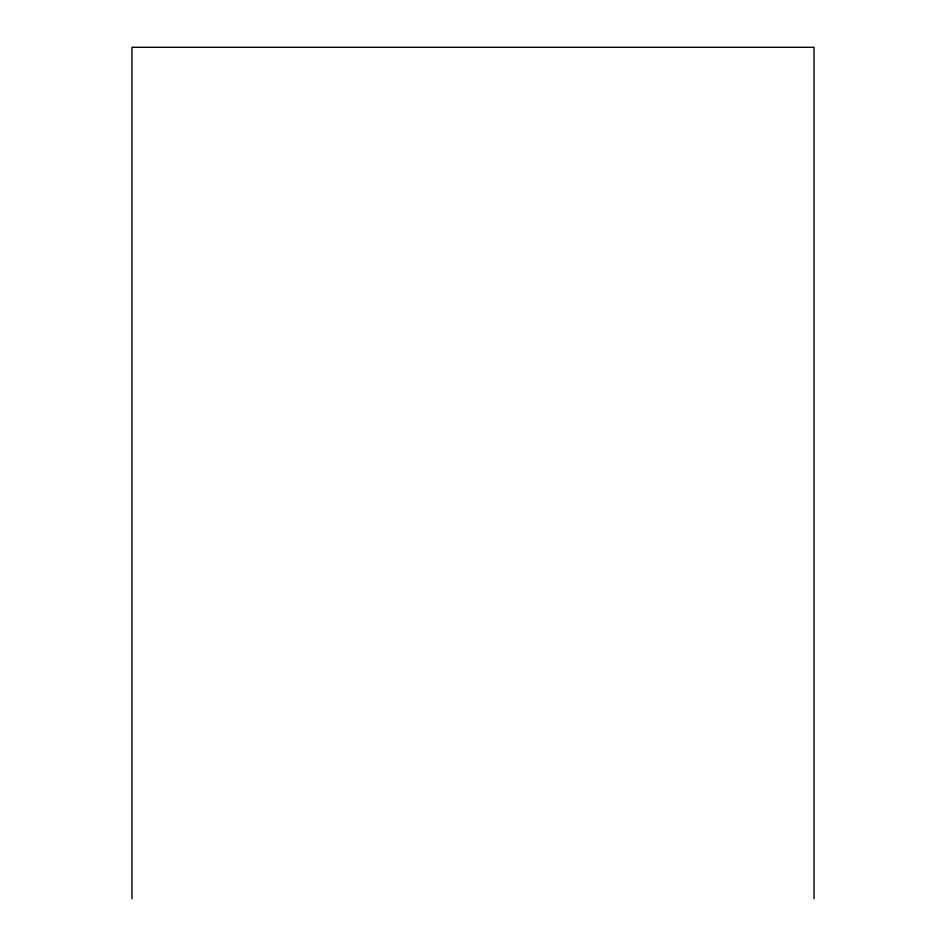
<?xml version="1.0" encoding="UTF-8"?>
<svg xmlns="http://www.w3.org/2000/svg" width="946" height="946" viewBox="0 0 946 946"><rect width="100%" height="100%" fill="white"/><g stroke="black" fill="none" stroke-linecap="round" stroke-linejoin="round"><path stroke-width="1.42" d="M814.045 898.7L814.045 47.3L131.955 47.3L131.955 898.7"/></g></svg>
